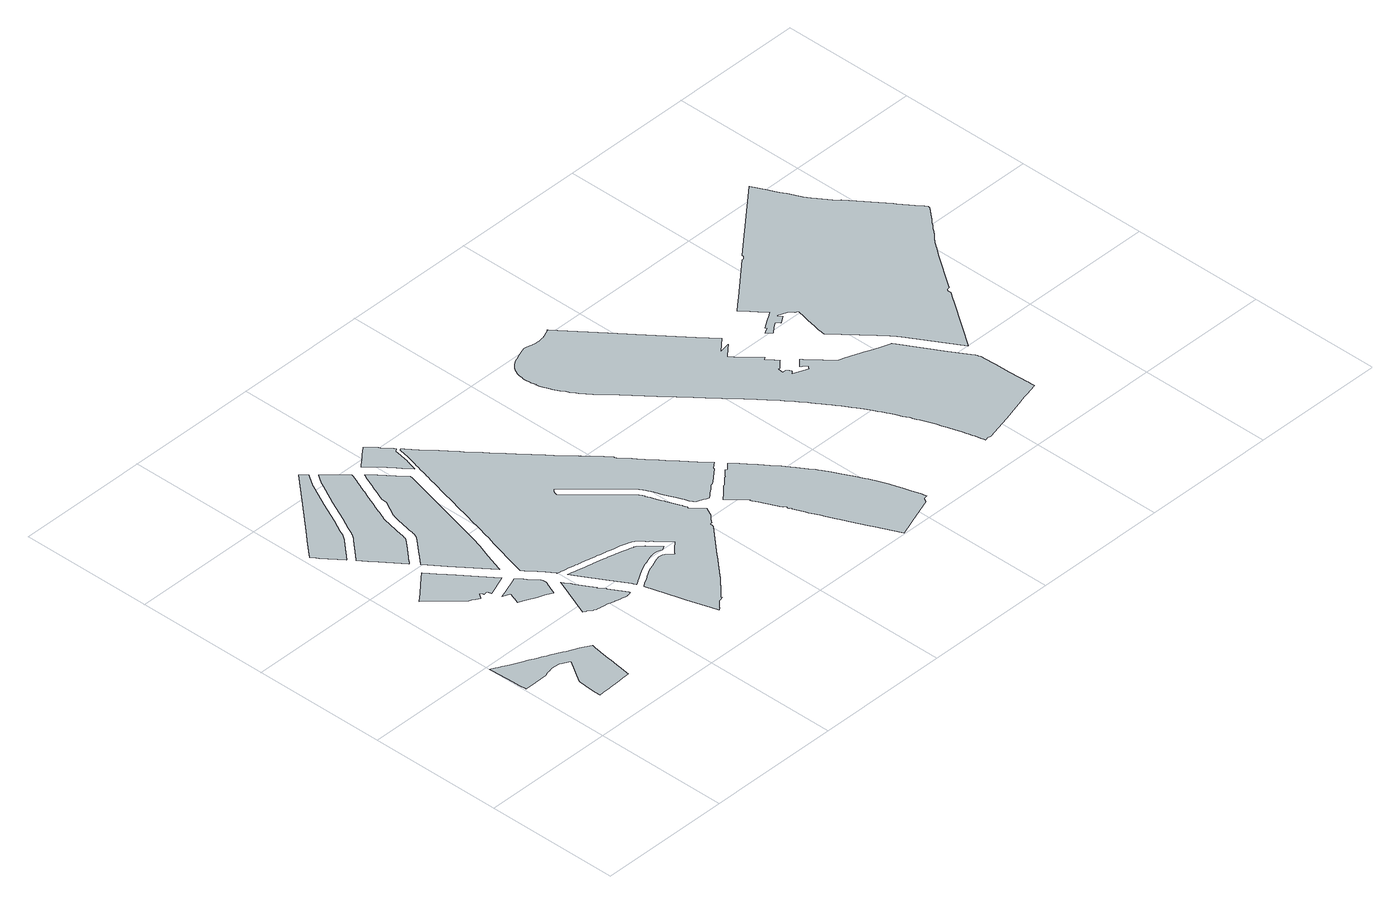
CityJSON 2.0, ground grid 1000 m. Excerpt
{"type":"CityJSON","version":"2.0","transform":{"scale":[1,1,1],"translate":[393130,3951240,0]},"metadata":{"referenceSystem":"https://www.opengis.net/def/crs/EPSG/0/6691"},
"CityObjects":{
"object1":{"type":"GenericCityObject","attributes":{"class":"25","urbanPlanType":"21","prefecture":"13","city":"13100"},"geometry":[{"type":"MultiSurface","lod":"0","boundaries":[[[0,1,2,3,4,5,6,7,8,9,10,11,12,13,14,15,16,17,18,19,20,21,22,23,24,25,26,27,28,29,30,31,32,33,34,35,36,37,38,39,40,41,42,43,44,45,46,47,48,49,50,51,52,53,54,55,56,57,58,59,60,61,62,63,64,65,66,67,68]]]}]},
"object2":{"type":"GenericCityObject","attributes":{"class":"25","urbanPlanType":"21","prefecture":"13","city":"13100"},"geometry":[{"type":"MultiSurface","lod":"0","boundaries":[[[69,70,71,72,73,74,75,76,77,78,79,80,81,82,83,84,85,86,87,88,89,90,91,92,93,94,95,96,97,98,99,100,101,102,103,104,105,106,107,108,109,110,111,112,113,114,115,116,117,118,119,120,121,122]]]}]},
"object3":{"type":"GenericCityObject","attributes":{"class":"25","urbanPlanType":"21","prefecture":"13","city":"13100"},"geometry":[{"type":"MultiSurface","lod":"0","boundaries":[[[123,124,125,126,127,128,129,130,131,132,133,134,135,136,137,138,139,140,141,142,143,144,145,146,147,148,149,150,151,152,153,154,155,156,157,158,159,160,161,162,163,164,165,166,167,168,169,170,171,172,173,174,175,176,177,178,179,180,181,182,183,184,185,186,187,188,189,190,191,192,193,194,195,196,197,198,199,200,201,202,203,204,205,206,207,208,209,210,211,212,213,214,215,216,217]]]}]},
"object4":{"type":"GenericCityObject","attributes":{"class":"25","urbanPlanType":"21","prefecture":"13","city":"13100"},"geometry":[{"type":"MultiSurface","lod":"0","boundaries":[[[218,219,220,221,222,223,224,225,226,227,228,229,230,231,232,233,234,235,236,237,238,239,240,241,242,243,244,245,246,247,248,249,250,251,252]]]}]},
"object5":{"type":"GenericCityObject","attributes":{"class":"25","urbanPlanType":"21","prefecture":"13","city":"13100"},"geometry":[{"type":"MultiSurface","lod":"0","boundaries":[[[253,254,255,256,257,258,259,260,261,262,263,264,265,266,267,268,269,270,271,272,273,274,275,276,277,278,279,280,281,282,283,284,285,286,287,288,289,290,291,292,293,294,295,296,297,298,299,300,301,302,303,304,305,306,307,308,309,310,311,312,313,314,315,316,317,318,319,320,321,322,323,324,325,326,327,328,329,330,331,332,333,334,335,336,337,338,339,340,341,342,343,344,345,346,347,348]]]}]},
"object6":{"type":"GenericCityObject","attributes":{"class":"25","urbanPlanType":"21","prefecture":"13","city":"13100"},"geometry":[{"type":"MultiSurface","lod":"0","boundaries":[[[349,350,351,352,353,354,355,356,357,358,359,360,361,362,363,364,365,366,367,368,369,370,371,372,373,374,375,376,377,378,379,380,381,382,383,384,385,386,387,388,389,390,391,392,393,394,395,396,397,398,399,400,401,402,403,404,405,406,407,408,409,410,411,412,413,414,415,416,417,418,419,420,421,422,423,424,425,426]]]}]},
"object7":{"type":"GenericCityObject","attributes":{"class":"25","urbanPlanType":"21","prefecture":"13","city":"13100"},"geometry":[{"type":"MultiSurface","lod":"0","boundaries":[[[427,428,429,430,431,432,433,434,435,436,437,438,439,440,441,442,443,444,445,446,447,448,449,450,451,452,453,454,455,456,457,458,459,460,461,462,463,464,465,466,467,468,469,470,471,472,473,474,475,476,477,478,479,480,481,482,483,484,485,486,487,488,489,490,491,492,493,494,495,496,497,498,499,500]]]}]},
"object8":{"type":"GenericCityObject","attributes":{"class":"25","urbanPlanType":"21","prefecture":"13","city":"13100"},"geometry":[{"type":"MultiSurface","lod":"0","boundaries":[[[501,502,503,504,505,506,507,508,509,510,511,512,513,514,515,516,517,518,519,520,521,522,523,524,525,526,527,528,529,530,531,532,533,534,535,536,537,538,539,540,541,542,543,544,545,546,547,548,549,550,551,552,553,554,555,556,557,558,559,560,561,562,563,564,565,566,567,568,569,570,571,572,573,574,575,576,577,578,579,580,581,582,583,584,585,586,587,588,589,590,591,592,593,594,595,596,597,598,599,600,601,602,603,604,605,606,607,608,609]]]}]},
"object9":{"type":"GenericCityObject","attributes":{"class":"25","urbanPlanType":"21","prefecture":"13","city":"13100"},"geometry":[{"type":"MultiSurface","lod":"0","boundaries":[[[610,611,612,613,614,615,616,617,618,619,620,621,622,623,624,625,626,627,628,629,630,631,632,633,634,635,636,637,638,639,640,641,642,643,644,645,646,647,648,649,650,651,652,653,654,655,656,657,658]]]}]},
"object10":{"type":"GenericCityObject","attributes":{"class":"25","urbanPlanType":"21","prefecture":"13","city":"13100"},"geometry":[{"type":"MultiSurface","lod":"0","boundaries":[[[659,660,661,662,663,664,665,666,667,668,669,670,671,672,673,674,675,676,677,678,679,680,681,682,683,684,685,686,687,688,689,690,691,692,693,694,695,696,697,698,699,700,701,702,703,704,705,706,707,708,709,710,711,712,713,714,715,716,717,718,719,720,721,722,723,724,725,726,727,728,729,730,731,732,733,734,735,736,737,738,739,740,741,742,743,744,745,746,747,748,749,750,751,752,753,754,755,756,757,758,759,760,761,762,763,764,765,766,767,768,769,770,771,772,773,774,775,776,777,778,779,780,781,782,783,784,785,786,787,788,789,790,791,792,793,794,795,796,797,798,799,800,801,802,803,804,805,806,807,808,809,810,811,812,813,814,815,816,817,818,819,820,821,822,823,824,825,826,827,828,829,830,831,832,833,834,835,836,837,838,839,840,841,842,843,844,845,846,847,848,849,850,851,852,853,854,855,856,857,858,859,860,861,862,863,864,865,866,867,868,869,870,871,872,873,874,875,876,877,878,879,880,881,882,883,884,885,886,887,888,889,890,891,892,893,894,895,896,897,898,899,900,901,902,903,904,905,906,907,908,909,910,911,912,913,914,915,916,917,918,919,920,921,922,923,924,925,926,927,928,929,930,931,932,933,934,935,936,937,938,939,940,941,942,943,944,945,946,947,948,949,950,951,952,953,954,955,956,957,958,959,960,961,962,963,964,965,966,967,968,969,970,971,972,973,974,975,976,977,978,979,980,981,982,983,984,985,986,987,988,989,990,991,992,993,994,995,996,997,998,999,1000,1001,1002,1003,1004,1005,1006,1007,1008,1009,1010,1011,1012,1013,1014,1015,1016,1017,1018,1019,1020,1021,1022,1023,1024,1025,1026,1027,1028,1029,1030,1031,1032,1033,1034,1035,1036,1037,1038,1039,1040,1041,1042,1043,1044,1045,1046,1047,1048,1049,1050,1051,1052,1053,1054,1055,1056,1057,1058,1059,1060,1061,1062,1063,1064,1065,1066,1067,1068,1069,1070,1071,1072,1073,1074,1075,1076,1077,1078,1079,1080,1081,1082,1083,1084,1085,1086,1087,1088,1089,1090,1091,1092,1093,1094,1095,1096,1097,1098,1099,1100,1101,1102,1103,1104,1105,1106,1107,1108,1109,1110,1111,1112,1113,1114,1115,1116,1117,1118,1119,1120,1121,1122,1123,1124,1125,1126,1127,1128,1129,1130,1131,1132,1133,1134,1135,1136,1137,1138,1139,1140,1141]]]}]},
"object11":{"type":"GenericCityObject","attributes":{"class":"25","urbanPlanType":"21","prefecture":"13","city":"13100"},"geometry":[{"type":"MultiSurface","lod":"0","boundaries":[[[1142,1143,1144,1145,1146,1147,1148,1149,1150,1151,1152,1153,1154,1155,1156,1157,1158,1159,1160,1161,1162,1163,1164,1165,1166,1167,1168,1169,1170,1171,1172,1173,1174,1175,1176,1177,1178,1179,1180,1181,1182,1183,1184,1185,1186,1187,1188,1189,1190,1191,1192,1193,1194,1195,1196,1197,1198,1199,1200,1201,1202,1203,1204,1205,1206,1207,1208,1209,1210,1211,1212,1213,1214,1215,1216,1217,1218,1219,1220,1221,1222,1223,1224,1225,1226,1227,1228,1229,1230,1231,1232,1233,1234,1235,1236]]]}]},
"object12":{"type":"GenericCityObject","attributes":{"class":"25","urbanPlanType":"21","prefecture":"13","city":"13100"},"geometry":[{"type":"MultiSurface","lod":"0","boundaries":[[[1237,1238,1239,1240,1241,1242,1243,1244,1245,1246,1247,1248,1249,1250,1251,1252,1253,1254,1255,1256,1257,1258,1259,1260,1261,1262,1263,1264,1265,1266,1267,1268,1269,1270,1271,1272,1273,1274,1275,1276,1277,1278,1279,1280,1281,1282,1283,1284,1285,1286,1287,1288,1289,1290,1291,1292,1293,1294,1295,1296,1297,1298,1299,1300,1301,1302,1303,1304,1305,1306,1307,1308,1309,1310,1311,1312,1313,1314,1315,1316,1317,1318,1319,1320,1321,1322,1323,1324,1325,1326,1327,1328,1329,1330,1331,1332,1333,1334,1335,1336,1337,1338,1339,1340,1341,1342,1343,1344,1345,1346,1347,1348,1349,1350,1351,1352,1353,1354,1355,1356,1357,1358,1359,1360,1361,1362,1363,1364,1365,1366,1367,1368,1369,1370,1371,1372,1373,1374,1375,1376,1377,1378,1379,1380,1381,1382,1383,1384,1385,1386,1387,1388,1389,1390,1391,1392,1393,1394,1395,1396,1397,1398,1399,1400,1401,1402,1403,1404,1405,1406,1407,1408,1409,1410,1411,1412,1413,1414,1415,1416,1417,1418,1419,1420,1421,1422,1423,1424,1425,1426,1427,1428,1429,1430,1431,1432,1433,1434,1435,1436,1437,1438,1439,1440,1441,1442,1443,1444,1445,1446,1447,1448,1449,1450,1451,1452,1453,1454,1455,1456,1457,1458,1459,1460,1461,1462,1463,1464,1465,1466,1467,1468,1469,1470,1471,1472,1473,1474,1475,1476,1477,1478,1479,1480,1481,1482,1483,1484,1485,1486,1487,1488,1489,1490,1491,1492,1493,1494,1495,1496,1497,1498,1499,1500,1501,1502,1503,1504,1505,1506,1507,1508,1509,1510,1511,1512,1513,1514,1515,1516,1517,1518,1519,1520,1521,1522,1523,1524,1525,1526,1527,1528,1529,1530,1531,1532,1533,1534,1535,1536,1537,1538,1539,1540,1541,1542,1543]]]}]},
"object13":{"type":"GenericCityObject","attributes":{"class":"25","urbanPlanType":"21","prefecture":"13","city":"13100"},"geometry":[{"type":"MultiSurface","lod":"0","boundaries":[[[1544,1545,1546,1547,1548,1549,1550,1551,1552,1553,1554,1555,1556,1557,1558,1559,1560,1561,1562,1563,1564,1565,1566,1567,1568,1569,1570,1571,1572,1573,1574,1575,1576,1577,1578,1579,1580,1581,1582,1583,1584,1585,1586,1587,1588,1589,1590,1591,1592,1593,1594,1595,1596,1597,1598,1599,1600,1601,1602,1603,1604,1605,1606,1607,1608,1609,1610,1611,1612,1613,1614,1615,1616,1617,1618,1619,1620,1621,1622,1623,1624,1625,1626,1627,1628,1629,1630,1631,1632,1633,1634,1635,1636,1637,1638,1639,1640,1641,1642,1643,1644,1645,1646,1647,1648,1649,1650,1651,1652,1653,1654,1655,1656,1657,1658,1659,1660,1661,1662,1663,1664,1665,1666,1667,1668,1669,1670,1671,1672,1673,1674,1675,1676,1677,1678,1679,1680,1681,1682,1683,1684,1685,1686,1687,1688,1689,1690,1691,1692,1693,1694,1695,1696,1697,1698,1699,1700,1701,1702,1703,1704,1705,1706]]]}]}
},
"vertices":[
[467,745,0],[446,756,0],[368,794,0],[351,802,0],[334,811,0],[333,811,0],[317,819,0],[298,829,0],[276,840,0],[257,849,0],[241,857,0],[229,863,0],[221,867,0],[201,876,0],[139,905,0],[110,919,0],[79,936,0],[60,946,0],[46,953,0],[40,956,0],[29,961,0],[14,968,0],[6,973,0],[7,942,0],[8,902,0],[13,769,0],[13,768,0],[16,713,0],[17,684,0],[18,671,0],[72,670,0],[92,672,0],[99,672,0],[100,672,0],[105,672,0],[202,677,0],[224,683,0],[225,684,0],[249,690,0],[251,690,0],[252,691,0],[283,699,0],[343,691,0],[361,683,0],[414,655,0],[304,486,0],[302,482,0],[302,474,0],[292,378,0],[290,343,0],[290,340,0],[291,293,0],[341,296,0],[343,296,0],[363,297,0],[408,299,0],[420,299,0],[462,301,0],[481,302,0],[510,304,0],[523,305,0],[566,307,0],[573,358,0],[586,447,0],[587,457,0],[598,532,0],[615,644,0],[623,665,0],[546,707,0],
[718,1542,0],[727,1546,0],[726,1547,0],[725,1549,0],[550,1777,0],[516,1821,0],[513,1825,0],[504,1837,0],[420,1945,0],[334,1872,0],[308,1850,0],[289,1834,0],[265,1815,0],[231,1788,0],[203,1765,0],[205,1763,0],[206,1762,0],[208,1760,0],[238,1729,0],[241,1726,0],[254,1712,0],[272,1693,0],[275,1691,0],[275,1690,0],[311,1653,0],[313,1650,0],[314,1649,0],[343,1619,0],[346,1616,0],[347,1615,0],[391,1569,0],[392,1568,0],[400,1560,0],[405,1555,0],[406,1553,0],[419,1540,0],[429,1536,0],[435,1533,0],[438,1532,0],[451,1524,0],[459,1520,0],[475,1510,0],[487,1502,0],[506,1529,0],[516,1542,0],[526,1535,0],[535,1523,0],[531,1521,0],[533,1513,0],[548,1516,0],[562,1519,0],[566,1505,0],[571,1486,0],[717,1542,0],
[881,1299,0],[881,1300,0],[881,1301,0],[882,1302,0],[882,1303,0],[882,1304,0],[882,1305,0],[883,1305,0],[883,1306,0],[883,1307,0],[883,1308,0],[883,1309,0],[884,1310,0],[884,1311,0],[884,1312,0],[884,1313,0],[884,1314,0],[884,1315,0],[884,1316,0],[884,1317,0],[885,1317,0],[885,1318,0],[885,1319,0],[885,1320,0],[885,1321,0],[885,1322,0],[885,1323,0],[885,1324,0],[885,1325,0],[885,1326,0],[885,1327,0],[885,1328,0],[884,1328,0],[884,1329,0],[884,1330,0],[884,1331,0],[884,1332,0],[884,1333,0],[884,1334,0],[884,1335,0],[883,1336,0],[883,1337,0],[883,1338,0],[883,1339,0],[883,1340,0],[882,1340,0],[882,1341,0],[882,1342,0],[882,1343,0],[881,1344,0],[881,1345,0],[881,1346,0],[880,1346,0],[880,1347,0],[880,1348,0],[880,1349,0],[879,1349,0],[879,1350,0],[879,1351,0],[878,1352,0],[878,1353,0],[877,1354,0],[877,1355,0],[876,1356,0],[876,1357,0],[875,1357,0],[875,1358,0],[875,1359,0],[874,1359,0],[874,1360,0],[873,1361,0],[873,1362,0],[872,1362,0],[872,1363,0],[871,1364,0],[869,1366,0],[863,1374,0],[825,1422,0],[810,1440,0],[775,1484,0],[766,1481,0],[765,1480,0],[649,1436,0],[594,1415,0],[648,1396,0],[636,1363,0],[633,1353,0],[630,1345,0],[627,1336,0],[618,1305,0],[660,1287,0],[737,1252,0],[785,1231,0],[842,1205,0],[880,1298,0],
[330,2527,0],[334,2531,0],[337,2536,0],[341,2540,0],[344,2545,0],[347,2550,0],[350,2554,0],[353,2559,0],[356,2564,0],[359,2569,0],[360,2570,0],[362,2574,0],[379,2610,0],[426,2704,0],[506,2866,0],[580,3016,0],[584,3024,0],[588,3031,0],[593,3039,0],[597,3047,0],[601,3054,0],[606,3061,0],[611,3069,0],[615,3076,0],[657,3139,0],[614,3183,0],[441,2993,0],[206,2734,0],[171,2695,0],[74,2588,0],[55,2568,0],[80,2535,0],[89,2516,0],[194,2380,0],[326,2523,0],
[472,2109,0],[477,2113,0],[508,2148,0],[513,2154,0],[531,2174,0],[538,2181,0],[580,2229,0],[582,2232,0],[585,2235,0],[588,2238,0],[593,2244,0],[595,2246,0],[597,2249,0],[599,2252,0],[602,2258,0],[603,2261,0],[605,2266,0],[606,2268,0],[608,2278,0],[613,2298,0],[614,2303,0],[619,2326,0],[619,2330,0],[621,2338,0],[624,2351,0],[625,2355,0],[632,2388,0],[632,2392,0],[638,2416,0],[644,2449,0],[645,2452,0],[649,2470,0],[651,2479,0],[656,2492,0],[659,2499,0],[660,2501,0],[681,2551,0],[683,2556,0],[685,2560,0],[686,2564,0],[712,2625,0],[713,2629,0],[723,2652,0],[728,2664,0],[730,2668,0],[735,2681,0],[742,2698,0],[744,2702,0],[773,2771,0],[773,2773,0],[777,2781,0],[778,2785,0],[794,2822,0],[795,2825,0],[811,2863,0],[812,2866,0],[827,2903,0],[839,2930,0],[840,2934,0],[843,2941,0],[805,2982,0],[798,2990,0],[738,3054,0],[722,3067,0],[698,3092,0],[665,3043,0],[660,3035,0],[656,3028,0],[651,3020,0],[647,3013,0],[642,3005,0],[638,2997,0],[634,2989,0],[560,2839,0],[480,2677,0],[438,2593,0],[415,2548,0],[415,2547,0],[412,2541,0],[409,2535,0],[405,2528,0],[401,2522,0],[397,2516,0],[393,2510,0],[389,2504,0],[384,2498,0],[380,2493,0],[375,2487,0],[370,2482,0],[238,2340,0],[237,2339,0],[231,2333,0],[277,2273,0],[288,2258,0],[435,2067,0],[441,2074,0],
[1145,849,0],[1149,850,0],[1151,851,0],[1154,851,0],[1171,855,0],[1169,862,0],[1167,867,0],[1163,877,0],[1159,889,0],[1099,990,0],[1096,995,0],[1094,996,0],[1059,1038,0],[1066,1044,0],[1040,1089,0],[994,1168,0],[993,1169,0],[986,1183,0],[981,1191,0],[958,1229,0],[947,1246,0],[943,1234,0],[942,1233,0],[824,942,0],[833,938,0],[844,931,0],[845,930,0],[849,928,0],[865,917,0],[876,910,0],[879,908,0],[880,908,0],[882,906,0],[885,905,0],[898,898,0],[902,897,0],[904,896,0],[906,895,0],[908,895,0],[915,893,0],[924,891,0],[925,891,0],[937,890,0],[940,890,0],[952,888,0],[954,888,0],[961,887,0],[964,887,0],[967,887,0],[969,886,0],[971,886,0],[976,885,0],[988,882,0],[1011,876,0],[1015,875,0],[1020,874,0],[1031,871,0],[1041,868,0],[1042,868,0],[1056,865,0],[1059,864,0],[1060,864,0],[1067,862,0],[1080,859,0],[1081,859,0],[1083,859,0],[1084,858,0],[1085,858,0],[1098,856,0],[1109,853,0],[1115,852,0],[1118,852,0],[1123,851,0],[1125,850,0],[1132,849,0],[1133,849,0],[1137,849,0],[1142,849,0],
[831,1761,0],[857,1838,0],[864,1860,0],[874,1889,0],[884,1922,0],[909,2011,0],[941,2131,0],[1081,2650,0],[1079,2662,0],[1065,2679,0],[1044,2704,0],[1037,2712,0],[1022,2731,0],[949,2822,0],[896,2882,0],[893,2875,0],[879,2841,0],[877,2838,0],[861,2800,0],[861,2798,0],[844,2759,0],[843,2756,0],[832,2729,0],[830,2724,0],[809,2675,0],[805,2664,0],[803,2659,0],[794,2638,0],[794,2636,0],[794,2633,0],[792,2609,0],[789,2593,0],[787,2584,0],[770,2556,0],[757,2532,0],[756,2529,0],[732,2486,0],[730,2485,0],[727,2477,0],[726,2474,0],[725,2473,0],[722,2466,0],[719,2458,0],[716,2445,0],[715,2442,0],[714,2437,0],[709,2412,0],[690,2322,0],[686,2300,0],[681,2279,0],[680,2271,0],[678,2262,0],[674,2249,0],[672,2242,0],[670,2236,0],[667,2228,0],[659,2214,0],[655,2209,0],[652,2204,0],[647,2198,0],[644,2194,0],[640,2191,0],[639,2189,0],[572,2113,0],[567,2108,0],[533,2070,0],[529,2066,0],[506,2040,0],[504,2037,0],[485,2017,0],[479,2009,0],[583,1873,0],[782,1614,0],[786,1625,0],
[1621,1055,0],[1613,1064,0],[1612,1065,0],[1611,1066,0],[1587,1092,0],[1580,1100,0],[1575,1107,0],[1547,1136,0],[1544,1139,0],[1539,1142,0],[1533,1145,0],[1526,1149,0],[1519,1151,0],[1519,1152,0],[1517,1152,0],[1507,1155,0],[1506,1155,0],[1503,1156,0],[1495,1159,0],[1478,1163,0],[1460,1168,0],[1458,1169,0],[1437,1175,0],[1431,1177,0],[1393,1187,0],[1388,1188,0],[1386,1188,0],[1337,1200,0],[1332,1201,0],[1316,1204,0],[1313,1205,0],[1302,1208,0],[1225,1226,0],[1221,1226,0],[1192,1233,0],[1187,1234,0],[1185,1235,0],[1135,1245,0],[1131,1246,0],[1072,1258,0],[1069,1259,0],[1047,1263,0],[1034,1266,0],[1067,1211,0],[1172,1033,0],[1246,909,0],[1250,902,0],[1254,895,0],[1258,887,0],[1260,883,0],[1268,889,0],[1283,898,0],[1284,899,0],[1289,902,0],[1299,907,0],[1322,921,0],[1336,929,0],[1336,930,0],[1365,946,0],[1369,948,0],[1388,959,0],[1388,960,0],[1393,962,0],[1402,967,0],[1404,968,0],[1406,969,0],[1412,971,0],[1418,974,0],[1421,975,0],[1423,976,0],[1439,981,0],[1440,982,0],[1453,986,0],[1459,988,0],[1462,989,0],[1463,990,0],[1471,992,0],[1477,995,0],[1501,1003,0],[1504,1004,0],[1506,1005,0],[1520,1010,0],[1525,1012,0],[1531,1014,0],[1532,1014,0],[1535,1014,0],[1537,1015,0],[1538,1015,0],[1540,1016,0],[1542,1016,0],[1545,1017,0],[1548,1017,0],[1554,1017,0],[1555,1017,0],[1559,1017,0],[1566,1017,0],[1582,1016,0],[1589,1015,0],[1590,1015,0],[1598,1013,0],[1618,1005,0],[1621,1004,0],[1622,1003,0],[1623,1003,0],[1624,1003,0],[1626,1003,0],[1627,1004,0],[1640,1011,0],[1653,1019,0],
[1223,2917,0],[1214,2928,0],[1199,2947,0],[1171,2980,0],[1162,2997,0],[1156,3006,0],[1129,3040,0],[1104,3066,0],[1093,3078,0],[1079,3066,0],[1073,3061,0],[1067,3056,0],[1026,3022,0],[1022,3019,0],[1004,3003,0],[999,3000,0],[995,2996,0],[992,2993,0],[989,2991,0],[945,2954,0],[943,2953,0],[941,2952,0],[1010,2874,0],[1085,2781,0],[1105,2755,0],[1127,2730,0],[1142,2711,0],[1145,2708,0],[1155,2694,0],[1156,2696,0],[1156,2699,0],[1159,2708,0],[1164,2728,0],[1168,2740,0],[1168,2741,0],[1168,2743,0],[1172,2755,0],[1175,2765,0],[1176,2767,0],[1176,2768,0],[1182,2793,0],[1182,2796,0],[1184,2802,0],[1186,2808,0],[1195,2854,0],[1204,2900,0],[1207,2903,0],[1216,2910,0],[1224,2916,0],
[2476,1376,0],[2418,1446,0],[2346,1535,0],[2291,1603,0],[2279,1617,0],[2265,1635,0],[2240,1666,0],[2225,1683,0],[2209,1702,0],[2194,1721,0],[2179,1742,0],[2174,1749,0],[2173,1751,0],[2161,1769,0],[2145,1789,0],[2099,1845,0],[2096,1857,0],[2093,1862,0],[2091,1866,0],[2085,1873,0],[2076,1884,0],[2064,1898,0],[2055,1910,0],[2051,1915,0],[2033,1937,0],[2022,1950,0],[1998,1976,0],[1983,1991,0],[1973,2003,0],[1966,2011,0],[1960,2019,0],[1959,2020,0],[1951,2029,0],[1918,2064,0],[1904,2080,0],[1886,2103,0],[1816,2188,0],[1787,2223,0],[1760,2256,0],[1754,2264,0],[1742,2278,0],[1736,2284,0],[1657,2381,0],[1592,2461,0],[1566,2493,0],[1492,2585,0],[1476,2606,0],[1469,2614,0],[1465,2619,0],[1392,2710,0],[1314,2805,0],[1255,2878,0],[1245,2890,0],[1241,2895,0],[1232,2888,0],[1228,2872,0],[1224,2848,0],[1214,2801,0],[1211,2787,0],[1207,2771,0],[1204,2759,0],[1195,2729,0],[1194,2726,0],[1189,2710,0],[1183,2689,0],[1181,2680,0],[1181,2679,0],[1177,2665,0],[1173,2652,0],[1171,2644,0],[1171,2642,0],[1170,2640,0],[1166,2626,0],[1158,2598,0],[1158,2596,0],[1151,2570,0],[1146,2551,0],[1140,2531,0],[1132,2501,0],[1123,2466,0],[1112,2424,0],[1110,2417,0],[1096,2361,0],[1087,2328,0],[1081,2305,0],[1056,2217,0],[1037,2146,0],[1011,2046,0],[1010,2042,0],[1007,2032,0],[998,1994,0],[997,1988,0],[976,1915,0],[968,1884,0],[957,1850,0],[946,1814,0],[942,1803,0],[930,1762,0],[918,1717,0],[906,1674,0],[898,1645,0],[886,1602,0],[877,1568,0],[871,1547,0],[865,1524,0],[862,1513,0],[862,1512,0],[864,1509,0],[879,1490,0],[929,1427,0],[941,1413,0],[960,1385,0],[998,1327,0],[999,1326,0],[999,1325,0],[1011,1323,0],[1012,1322,0],[1015,1322,0],[1019,1321,0],[1022,1320,0],[1024,1320,0],[1028,1319,0],[1049,1315,0],[1065,1312,0],[1070,1311,0],[1072,1310,0],[1077,1309,0],[1104,1304,0],[1105,1303,0],[1108,1303,0],[1131,1298,0],[1134,1297,0],[1136,1297,0],[1152,1294,0],[1153,1293,0],[1166,1291,0],[1167,1291,0],[1178,1288,0],[1180,1288,0],[1201,1284,0],[1223,1278,0],[1227,1277,0],[1235,1276,0],[1237,1275,0],[1240,1275,0],[1245,1274,0],[1245,1273,0],[1289,1263,0],[1293,1262,0],[1311,1258,0],[1315,1257,0],[1324,1255,0],[1341,1251,0],[1360,1247,0],[1363,1246,0],[1390,1240,0],[1392,1239,0],[1401,1237,0],[1428,1231,0],[1467,1222,0],[1520,1208,0],[1525,1206,0],[1526,1206,0],[1533,1204,0],[1539,1202,0],[1550,1197,0],[1583,1173,0],[1604,1150,0],[1610,1143,0],[1613,1139,0],[1630,1121,0],[1633,1118,0],[1649,1100,0],[1655,1093,0],[1656,1091,0],[1657,1091,0],[1661,1086,0],[1671,1076,0],[1674,1073,0],[1674,1072,0],[1694,1051,0],[1696,1048,0],[1703,1040,0],[1712,1030,0],[1739,1001,0],[1730,994,0],[1726,991,0],[1723,988,0],[1696,964,0],[1658,928,0],[1647,916,0],[1601,960,0],[1591,964,0],[1587,966,0],[1581,967,0],[1577,967,0],[1561,970,0],[1556,970,0],[1551,969,0],[1548,969,0],[1539,966,0],[1522,960,0],[1521,960,0],[1519,959,0],[1507,955,0],[1499,952,0],[1497,951,0],[1495,950,0],[1487,947,0],[1483,946,0],[1478,944,0],[1440,930,0],[1429,925,0],[1419,921,0],[1412,917,0],[1400,910,0],[1362,888,0],[1360,887,0],[1359,887,0],[1342,877,0],[1302,853,0],[1298,850,0],[1296,849,0],[1285,842,0],[1276,837,0],[1342,600,0],[1357,552,0],[1408,385,0],[1410,385,0],[1426,330,0],[1427,331,0],[1431,334,0],[1435,337,0],[1439,341,0],[1442,344,0],[1463,365,0],[1489,390,0],[1506,394,0],[1524,400,0],[1529,402,0],[1524,408,0],[1552,435,0],[1570,453,0],[1655,537,0],[1664,546,0],[1680,563,0],[1810,707,0],[1822,721,0],[1929,838,0],[2013,932,0],[2014,935,0],[2015,942,0],[2019,962,0],[2029,960,0],[2057,992,0],[2084,1021,0],[2092,1034,0],[2105,1060,0],[2110,1071,0],[2116,1084,0],[2100,1102,0],[2093,1110,0],[2078,1127,0],[2067,1139,0],[2038,1173,0],[2040,1176,0],[2041,1180,0],[2042,1181,0],[2030,1209,0],[2029,1211,0],[2032,1215,0],[2032,1216,0],[2031,1217,0],[2031,1218,0],[2031,1219,0],[2030,1219,0],[2030,1220,0],[2030,1221,0],[1990,1321,0],[1987,1329,0],[1979,1349,0],[1969,1375,0],[1953,1416,0],[1941,1450,0],[1940,1451,0],[1940,1452,0],[1939,1453,0],[1939,1454,0],[1939,1455,0],[1938,1455,0],[1938,1456,0],[1938,1457,0],[1937,1458,0],[1937,1459,0],[1936,1460,0],[1936,1461,0],[1935,1462,0],[1935,1463,0],[1935,1464,0],[1934,1464,0],[1934,1465,0],[1934,1466,0],[1933,1467,0],[1933,1468,0],[1932,1469,0],[1932,1470,0],[1931,1470,0],[1931,1471,0],[1931,1472,0],[1930,1472,0],[1930,1473,0],[1929,1474,0],[1929,1475,0],[1928,1476,0],[1928,1477,0],[1927,1477,0],[1927,1478,0],[1926,1479,0],[1926,1480,0],[1925,1481,0],[1925,1482,0],[1924,1482,0],[1924,1483,0],[1923,1484,0],[1922,1485,0],[1922,1486,0],[1921,1487,0],[1921,1488,0],[1920,1488,0],[1920,1489,0],[1919,1490,0],[1918,1491,0],[1918,1492,0],[1917,1492,0],[1917,1493,0],[1916,1494,0],[1915,1495,0],[1915,1496,0],[1914,1496,0],[1914,1497,0],[1913,1498,0],[1912,1499,0],[1911,1500,0],[1911,1501,0],[1910,1501,0],[1909,1502,0],[1909,1503,0],[1908,1503,0],[1908,1504,0],[1907,1504,0],[1907,1505,0],[1887,1526,0],[1864,1550,0],[1833,1583,0],[1803,1616,0],[1760,1661,0],[1721,1704,0],[1711,1714,0],[1681,1747,0],[1606,1828,0],[1572,1865,0],[1579,1885,0],[1588,1904,0],[1596,1912,0],[1604,1918,0],[1663,1855,0],[1725,1788,0],[1753,1758,0],[1779,1730,0],[1804,1702,0],[1847,1657,0],[1877,1624,0],[1908,1591,0],[1930,1567,0],[1951,1546,0],[1951,1545,0],[1952,1544,0],[1953,1543,0],[1954,1542,0],[1955,1541,0],[1956,1540,0],[1957,1539,0],[1957,1538,0],[1958,1537,0],[1959,1537,0],[1959,1536,0],[1960,1535,0],[1961,1534,0],[1962,1533,0],[1962,1532,0],[1963,1531,0],[1964,1530,0],[1965,1529,0],[1966,1528,0],[1966,1527,0],[1967,1526,0],[1968,1525,0],[1968,1524,0],[1969,1523,0],[1970,1522,0],[1970,1521,0],[1971,1520,0],[1972,1519,0],[1973,1518,0],[1973,1517,0],[1974,1516,0],[1975,1515,0],[1975,1514,0],[1976,1513,0],[1976,1512,0],[1977,1511,0],[1978,1510,0],[1978,1509,0],[1979,1508,0],[1979,1507,0],[1980,1506,0],[1980,1505,0],[1981,1504,0],[1982,1503,0],[1982,1502,0],[1983,1501,0],[1983,1500,0],[1984,1499,0],[1984,1498,0],[1985,1498,0],[1985,1496,0],[1986,1495,0],[1987,1494,0],[1987,1492,0],[1988,1491,0],[1988,1490,0],[1989,1489,0],[1989,1488,0],[1990,1488,0],[1990,1486,0],[1991,1485,0],[1991,1484,0],[1992,1483,0],[1992,1482,0],[1993,1481,0],[1993,1480,0],[1993,1479,0],[1994,1478,0],[1994,1477,0],[1995,1476,0],[1995,1475,0],[1996,1474,0],[1996,1473,0],[1996,1472,0],[1997,1471,0],[2009,1437,0],[2025,1397,0],[2035,1371,0],[2046,1343,0],[2065,1296,0],[2080,1258,0],[2087,1256,0],[2093,1224,0],[2096,1220,0],[2098,1215,0],[2101,1210,0],[2104,1205,0],[2108,1200,0],[2111,1195,0],[2114,1191,0],[2118,1187,0],[2122,1182,0],[2125,1179,0],[2168,1160,0],[2186,1151,0],[2203,1142,0],[2223,1158,0],[2243,1174,0],[2257,1185,0],[2277,1201,0],[2296,1216,0],[2314,1230,0],[2318,1225,0],[2336,1239,0],[2439,1322,0],[2438,1324,0],[2437,1326,0],[2485,1364,0],
[3149,165,0],[3141,196,0],[3119,276,0],[3107,317,0],[3089,373,0],[3074,417,0],[3045,493,0],[3024,544,0],[3015,565,0],[2981,639,0],[2946,704,0],[2917,762,0],[2887,815,0],[2882,825,0],[2867,850,0],[2842,889,0],[2798,955,0],[2778,984,0],[2759,1012,0],[2745,1032,0],[2702,1091,0],[2657,1151,0],[2614,1205,0],[2584,1242,0],[2545,1288,0],[2538,1297,0],[2520,1279,0],[2515,1275,0],[2506,1266,0],[2495,1256,0],[2491,1252,0],[2487,1256,0],[2481,1261,0],[2480,1263,0],[2476,1259,0],[2470,1254,0],[2453,1238,0],[2437,1223,0],[2423,1209,0],[2420,1212,0],[2367,1162,0],[2354,1158,0],[2336,1141,0],[2314,1121,0],[2298,1107,0],[2252,1070,0],[2259,1062,0],[2295,1023,0],[2307,1010,0],[2317,999,0],[2320,996,0],[2370,943,0],[2361,937,0],[2362,936,0],[2363,934,0],[2365,931,0],[2367,929,0],[2368,926,0],[2370,924,0],[2371,921,0],[2373,919,0],[2374,917,0],[2376,913,0],[2380,907,0],[2382,903,0],[2384,898,0],[2387,893,0],[2387,892,0],[2432,791,0],[2445,762,0],[2453,743,0],[2474,732,0],[2465,715,0],[2469,706,0],[2484,698,0],[2478,687,0],[2515,604,0],[2522,586,0],[2553,517,0],[2563,495,0],[2591,430,0],[2598,415,0],[2607,394,0],[2630,342,0],[2687,213,0],[2699,197,0],[2782,10,0],[2814,21,0],[2857,36,0],[2867,40,0],[2910,55,0],[2998,87,0],[3102,123,0],[3121,155,0],[3150,160,0],
[3843,282,0],[3860,273,0],[4102,337,0],[4117,341,0],[4120,342,0],[4222,371,0],[4295,391,0],[4328,400,0],[4412,422,0],[4413,423,0],[4414,423,0],[4415,423,0],[4416,423,0],[4417,423,0],[4417,424,0],[4418,424,0],[4419,424,0],[4420,424,0],[4421,424,0],[4421,425,0],[4420,460,0],[4420,477,0],[4420,478,0],[4420,479,0],[4415,628,0],[4411,745,0],[4408,841,0],[4408,849,0],[4407,856,0],[4406,863,0],[4404,870,0],[4402,877,0],[4400,884,0],[4398,891,0],[4395,898,0],[4392,905,0],[4390,908,0],[4388,912,0],[4377,931,0],[4301,1058,0],[4132,1346,0],[4129,1351,0],[4126,1356,0],[4122,1360,0],[4119,1365,0],[4102,1371,0],[4061,1387,0],[4042,1395,0],[4010,1407,0],[3965,1424,0],[3940,1434,0],[3876,1457,0],[3864,1461,0],[3800,1486,0],[3786,1491,0],[3760,1501,0],[3744,1520,0],[3743,1520,0],[3739,1525,0],[3732,1533,0],[3724,1543,0],[3721,1545,0],[3716,1551,0],[3710,1559,0],[3702,1568,0],[3695,1576,0],[3686,1586,0],[3673,1601,0],[3671,1604,0],[3658,1618,0],[3658,1619,0],[3656,1620,0],[3646,1632,0],[3642,1637,0],[3635,1645,0],[3620,1663,0],[3619,1664,0],[3618,1666,0],[3608,1676,0],[3608,1677,0],[3607,1676,0],[3589,1660,0],[3580,1653,0],[3579,1652,0],[3567,1641,0],[3561,1636,0],[3557,1632,0],[3563,1626,0],[3568,1620,0],[3571,1622,0],[3589,1602,0],[3598,1593,0],[3588,1585,0],[3584,1580,0],[3583,1573,0],[3580,1571,0],[3477,1612,0],[3468,1616,0],[3484,1629,0],[3485,1630,0],[3492,1637,0],[3481,1650,0],[3479,1653,0],[3473,1659,0],[3467,1666,0],[3440,1668,0],[3442,1686,0],[3443,1694,0],[3444,1702,0],[3445,1712,0],[3457,1711,0],[3463,1716,0],[3472,1724,0],[3480,1731,0],[3494,1744,0],[3510,1757,0],[3518,1764,0],[3516,1766,0],[3494,1791,0],[3454,1838,0],[3467,1849,0],[3472,1853,0],[3345,2001,0],[3319,2031,0],[3376,2080,0],[3410,2109,0],[3344,2098,0],[3329,2096,0],[3427,2180,0],[3326,2308,0],[3092,2603,0],[3091,2603,0],[3055,2649,0],[2981,2742,0],[2745,3039,0],[2745,3038,0],[2741,3036,0],[2735,3032,0],[2727,3028,0],[2719,3024,0],[2710,3020,0],[2701,3016,0],[2689,3011,0],[2680,3008,0],[2673,3005,0],[2664,3003,0],[2654,3001,0],[2640,2999,0],[2629,2998,0],[2618,2998,0],[2614,2999,0],[2607,2999,0],[2597,3000,0],[2588,3002,0],[2579,3004,0],[2572,3005,0],[2562,3007,0],[2551,3009,0],[2535,3012,0],[2531,3013,0],[2525,3014,0],[2516,3015,0],[2513,3016,0],[2508,3016,0],[2505,3016,0],[2503,3015,0],[2497,3014,0],[2494,3013,0],[2483,3010,0],[2464,3003,0],[2444,2996,0],[2434,2991,0],[2422,2987,0],[2413,2983,0],[2401,2979,0],[2395,2977,0],[2390,2974,0],[2379,2969,0],[2369,2963,0],[2362,2959,0],[2353,2953,0],[2348,2948,0],[2345,2946,0],[2341,2943,0],[2335,2937,0],[2329,2932,0],[2324,2925,0],[2317,2915,0],[2314,2912,0],[2306,2898,0],[2301,2889,0],[2297,2879,0],[2292,2866,0],[2289,2853,0],[2288,2848,0],[2285,2827,0],[2283,2818,0],[2282,2807,0],[2282,2797,0],[2282,2780,0],[2284,2762,0],[2286,2749,0],[2298,2712,0],[2292,2712,0],[2294,2692,0],[2297,2684,0],[2302,2670,0],[2319,2631,0],[2329,2608,0],[2352,2563,0],[2359,2552,0],[2373,2528,0],[2382,2509,0],[2384,2506,0],[2391,2495,0],[2396,2487,0],[2405,2474,0],[2413,2461,0],[2422,2449,0],[2433,2434,0],[2442,2421,0],[2449,2412,0],[2462,2395,0],[2468,2387,0],[2476,2379,0],[2516,2331,0],[2575,2261,0],[2626,2201,0],[2729,2079,0],[2769,2032,0],[2807,1986,0],[2836,1952,0],[2875,1905,0],[2917,1856,0],[2923,1848,0],[2991,1768,0],[3009,1747,0],[3035,1715,0],[3079,1662,0],[3082,1659,0],[3100,1638,0],[3132,1599,0],[3144,1585,0],[3147,1581,0],[3155,1572,0],[3173,1550,0],[3199,1518,0],[3226,1483,0],[3241,1465,0],[3246,1459,0],[3259,1440,0],[3265,1432,0],[3279,1412,0],[3295,1391,0],[3303,1379,0],[3314,1365,0],[3328,1344,0],[3337,1333,0],[3339,1329,0],[3343,1322,0],[3354,1306,0],[3361,1296,0],[3377,1273,0],[3386,1260,0],[3392,1251,0],[3401,1237,0],[3425,1200,0],[3435,1185,0],[3446,1166,0],[3458,1147,0],[3470,1128,0],[3479,1113,0],[3496,1084,0],[3520,1042,0],[3539,1007,0],[3548,990,0],[3562,965,0],[3575,939,0],[3588,914,0],[3598,893,0],[3606,877,0],[3618,850,0],[3633,817,0],[3642,798,0],[3653,774,0],[3660,757,0],[3671,732,0],[3676,720,0],[3679,712,0],[3685,698,0],[3699,660,0],[3717,610,0],[3730,572,0],[3742,535,0],[3759,482,0],[3773,435,0],[3777,422,0],[3778,420,0],[3778,418,0],[3782,406,0],[3785,394,0],[3790,376,0],[3792,367,0],[3796,349,0],[3806,307,0],[3810,291,0],[3813,275,0],
[4860,2706,0],[4859,2708,0],[4857,2710,0],[4856,2711,0],[4855,2713,0],[4854,2715,0],[4853,2716,0],[4852,2718,0],[4850,2720,0],[4840,2736,0],[4837,2741,0],[4832,2749,0],[4828,2758,0],[4824,2766,0],[4770,2877,0],[4748,2921,0],[4733,2949,0],[4715,2987,0],[4661,3097,0],[4506,2971,0],[4125,2654,0],[4124,2640,0],[4115,2633,0],[4114,2632,0],[4105,2625,0],[4091,2626,0],[3803,2386,0],[3778,2364,0],[3699,2299,0],[3723,2269,0],[3730,2261,0],[3749,2236,0],[3753,2231,0],[3767,2213,0],[3774,2205,0],[3780,2197,0],[3789,2186,0],[3799,2174,0],[3827,2138,0],[3820,2134,0],[3803,2124,0],[3786,2113,0],[3769,2103,0],[3754,2093,0],[3690,2053,0],[3692,2051,0],[3698,2043,0],[3665,2026,0],[3657,2019,0],[3670,2005,0],[3689,1983,0],[3689,1982,0],[3730,2016,0],[3748,2028,0],[3775,2046,0],[3776,2046,0],[3797,2013,0],[3851,2050,0],[3831,2082,0],[3833,2083,0],[3835,2084,0],[3868,2072,0],[3879,2068,0],[3913,2055,0],[3918,2048,0],[3934,2021,0],[3956,2017,0],[3954,2007,0],[3949,1985,0],[3946,1969,0],[3941,1948,0],[3940,1941,0],[3939,1936,0],[3936,1925,0],[3935,1918,0],[3935,1917,0],[3934,1913,0],[3925,1871,0],[3923,1865,0],[3919,1845,0],[3917,1833,0],[3915,1828,0],[3913,1816,0],[3913,1814,0],[3912,1811,0],[3911,1806,0],[3908,1794,0],[3907,1787,0],[3904,1768,0],[3902,1756,0],[3901,1753,0],[3899,1740,0],[4116,1490,0],[4161,1438,0],[4165,1433,0],[4170,1427,0],[4171,1425,0],[4174,1422,0],[4179,1416,0],[4183,1410,0],[4187,1404,0],[4191,1398,0],[4195,1392,0],[4199,1386,0],[4427,999,0],[4537,1153,0],[4692,1370,0],[4695,1374,0],[4698,1379,0],[4746,1445,0],[4747,1448,0],[4744,1471,0],[4753,1484,0],[4776,1488,0],[4778,1491,0],[4968,1759,0],[4976,1770,0],[4977,1771,0],[4986,1783,0],[4995,1796,0],[4998,1799,0],[5000,1801,0],[5001,1803,0],[5002,1804,0],[5003,1806,0],[5005,1808,0],[5006,1809,0],[5007,1810,0],[5009,1813,0],[5011,1815,0],[5012,1816,0],[5013,1818,0],[5019,1826,0],[5025,1834,0],[5030,1841,0],[5034,1846,0],[5054,1869,0],[5055,1870,0],[5075,1893,0],[5098,1918,0],[5121,1944,0],[5140,1967,0],[5160,1989,0],[5180,2013,0],[5201,2035,0],[5218,2054,0],[5238,2076,0],[5257,2098,0],[5277,2121,0],[5277,2124,0],[5280,2139,0],[5277,2143,0],[5274,2149,0],[5271,2155,0],[5267,2161,0],[5264,2166,0],[5260,2171,0],[5256,2177,0],[5163,2302,0],[5154,2320,0],[4957,2583,0],[4940,2596,0],[4862,2704,0]
]}
